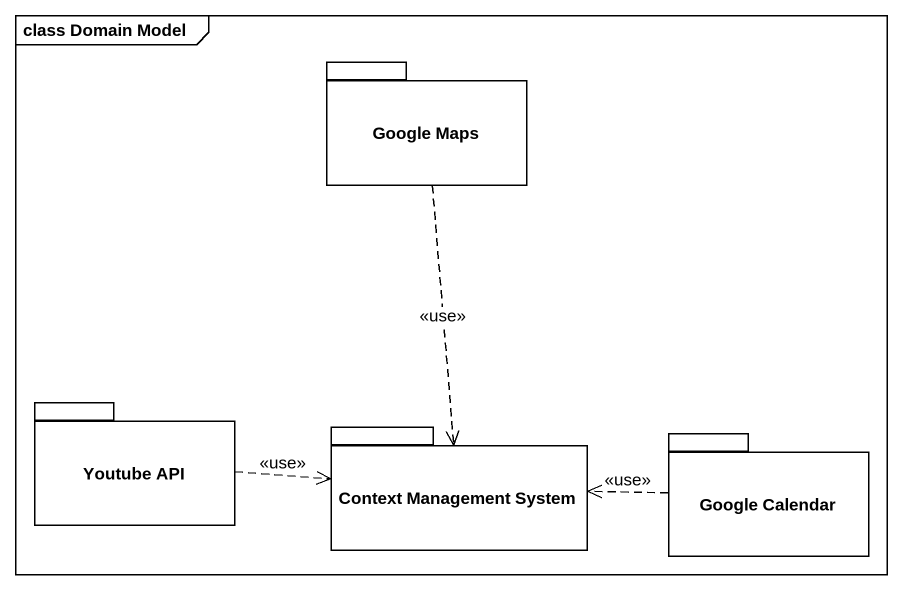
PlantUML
@startuml
mainframe class Domain Model
package "Google Maps" as Google_Maps {
}
package "Youtube API" as Youtube_API {
}
package "Context Management System" as Context_Management_System {
}
package "Google Calendar" as Google_Calendar {
}
Google_Maps ..> Context_Management_System : <<use>>
Youtube_API .right.> Context_Management_System : <<use>>
Google_Calendar .left.> Context_Management_System : <<use>>
@enduml
